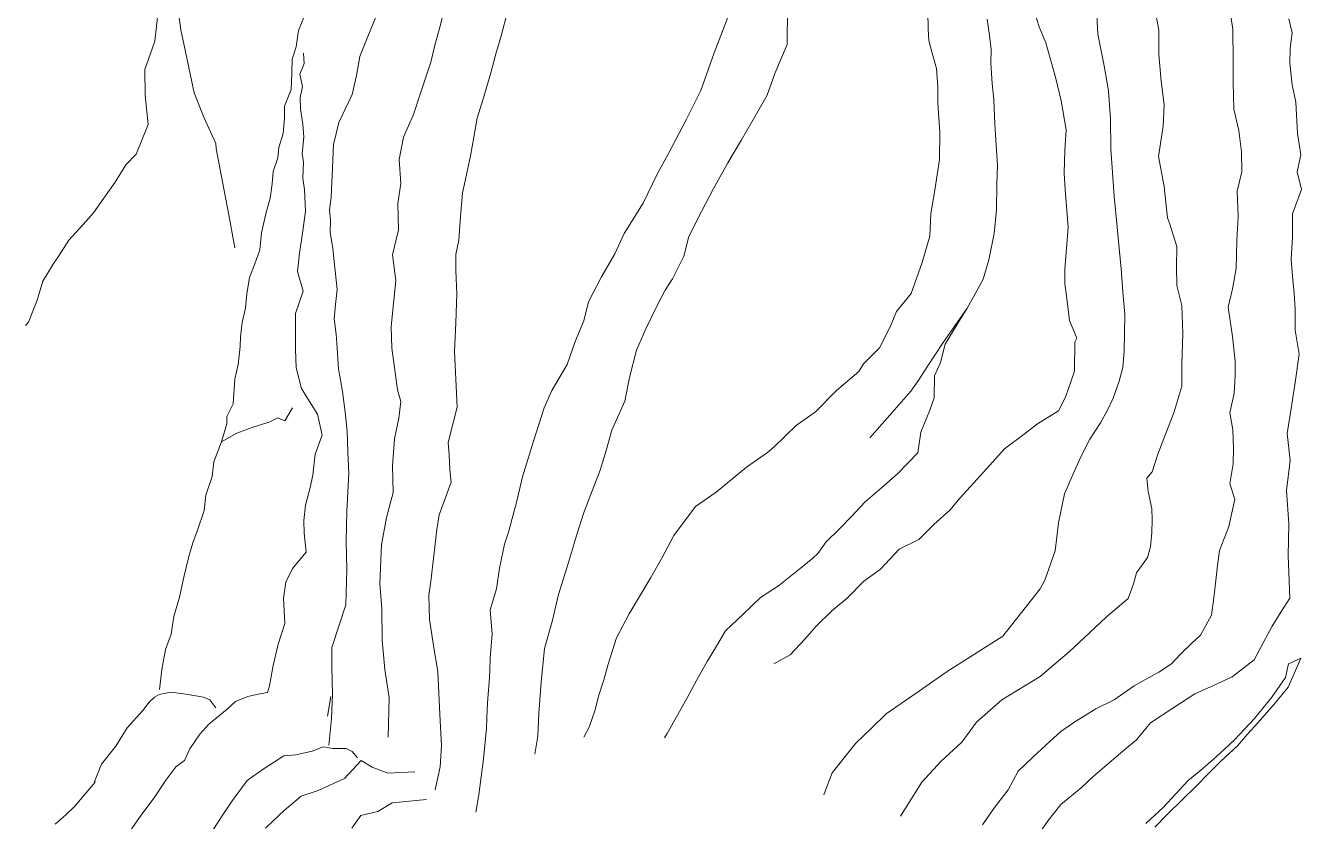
# Model space of a CAD drawing. Extents: x 683321 to 688873, y 7661944 to 7668387.
# Drawn here: x 685739.5 to 686006.1, y 7665900.1 to 7666066.5 of the extents above; entities that cross this region are included whole.
import ezdxf

# ---------------------------------------------------------------- set-up
doc = ezdxf.new("R2010")
doc.units = 0
doc.header["$MEASUREMENT"] = 0
doc.layers.add('01 CRESTA_Line', color=3, linetype='Continuous', lineweight=20)

msp = doc.modelspace()

# ---------------------------------------------------------------- linework, layer by layer
at = {"layer": '01 CRESTA_Line'}
for points in [[(685770.14, 7666097.66, 4100.59), (685770.08, 7666091.69, 4100.68), (685770.03, 7666085.72, 4100.77), (685770.42, 7666080.02, 4100.86), (685770.99, 7666072.67, 4100.71), (685772, 7666065.6, 4100.56), (685773.39, 7666059.01, 4100.51), (685774.77, 7666052.42, 4100.46), (685776.81, 7666047.29, 4100.24), (685779.27, 7666041.82, 4100.03), (685779.38, 7666040.74, 4100.04), (685780.67, 7666033.81, 4099.96), (685781.97, 7666026.89, 4099.88), (685783.26, 7666019.96, 4099.79)], [(685767.42, 7666071.3, 4100.27), (685766.57, 7666063.2, 4099.85), (685765.65, 7666060.65, 4099.77), (685764.43, 7666057.3, 4099.66), (685764.49, 7666051.94, 4099.67), (685765.12, 7666045.77, 4099.82), (685762.67, 7666039.57, 4099.91), (685760.47, 7666037.31, 4099.95), (685758.29, 7666033.74, 4100), (685755.92, 7666030.39, 4100.07), (685753.72, 7666027.29, 4100.14), (685752.19, 7666025.55, 4100.22), (685748.6, 7666021.6, 4100.45), (685746.49, 7666018.3, 4100.65), (685745.34, 7666016.59, 4100.77), (685743.15, 7666013, 4101.06), (685741.99, 7666009.04, 4101.37), (685740.17, 7666004.43, 4101.84), (685739.53, 7666003.75, 4101.91)], [(685906.32, 7665905.61, 4010.25), (685906.6, 7665906.37, 4010.26), (685908.02, 7665910.24, 4010.33), (685912.95, 7665916.46, 4010.4), (685916.15, 7665919.51, 4010.37), (685919.35, 7665922.56, 4010.37), (685925.6, 7665926.91, 4010.31), (685931.85, 7665931.25, 4010.31), (685937.77, 7665935.03, 4010.24), (685943.69, 7665938.8, 4010.29), (685947.59, 7665943.74, 4010.23), (685951.5, 7665948.67, 4010.17), (685952.47, 7665950.52, 4010.95), (685954.63, 7665956.66, 4010.7), (685955.34, 7665962.5, 4010.55), (685956.56, 7665968.59, 4010.4), (685958.15, 7665972.23, 4010.58), (685960.03, 7665976.45, 4010.79), (685961.86, 7665979.97, 4010.85), (685964.06, 7665983.39, 4010.92), (685965.58, 7665986.04, 4010.74), (685966.71, 7665988.55, 4010.58), (685967.96, 7665992.1, 4010.48), (685968.76, 7665994.95, 4010.4), (685969.02, 7665998.41, 4010.26), (685969.16, 7666006.07, 4010.3), (685968.78, 7666010.82, 4010.32), (685968.4, 7666015.57, 4010.26), (685967.99, 7666019.95, 4010.23), (685967.57, 7666024.34, 4010.34), (685966.91, 7666030.81, 4010.46), (685966.27, 7666040.72, 4010.29), (685966.16, 7666046.91, 4010.21), (685965.74, 7666052.81, 4010.11), (685964.85, 7666058.02, 4010.11), (685963.56, 7666064.67, 4010.12), (685963.18, 7666071.38, 4010.03)], [(685922.31, 7665901.16, 3999.97), (685923.81, 7665903.63, 3999.98), (685926.79, 7665908.25, 3999.97), (685930.77, 7665912.69, 3999.96), (685935.11, 7665916.62, 3999.89), (685938.17, 7665920.8, 3999.9), (685943.47, 7665925.52, 3999.92), (685951.5, 7665930.38, 3999.88), (685957.6, 7665935.57, 3999.85), (685961.7, 7665939.45, 3999.91), (685965.33, 7665942.88, 3999.98), (685969.87, 7665946.7, 4000.05), (685970.97, 7665949.76, 4000.03), (685971.62, 7665952.08, 3999.98), (685973.9, 7665955.26, 3999.96), (685974.56, 7665957.51, 3999.93), (685974.79, 7665960.5, 3999.86), (685974.87, 7665963.14, 3999.81), (685974.78, 7665965.51, 3999.77), (685974.08, 7665969.05, 3999.7), (685973.8, 7665971.82, 3999.67), (685974.89, 7665973.18, 3999.68), (685976.04, 7665976.88, 3999.66), (685977.67, 7665981.07, 3999.61), (685979.42, 7665985.48, 3999.61), (685981.09, 7665991.08, 3999.59), (685981.09, 7665995.7, 3999.61), (685981.28, 7666002.1, 3999.66), (685981.05, 7666007.95, 3999.78), (685980.03, 7666012.11, 3999.79), (685979.97, 7666015.97, 3999.89), (685980.06, 7666020.25, 3999.99), (685978.5, 7666025.15, 4000.13), (685978.07, 7666026.23, 4000.16), (685977.38, 7666032.78, 4000.33), (685976.17, 7666039.09, 4000.82), (685977.19, 7666045.44, 4000.37), (685977.36, 7666049.86, 4000.29), (685976.77, 7666054.81, 4000.13), (685976.25, 7666060.4, 4000.23), (685976.3, 7666065.47, 4000.15), (685975.19, 7666071.46, 4000.09)], [(685939.46, 7665899.33, 3989.81), (685941.95, 7665903.02, 3989.79), (685944.78, 7665906.71, 3989.76), (685946.87, 7665910.57, 3989.66), (685949.95, 7665913.48, 3989.62), (685953.57, 7665916.87, 3989.52), (685955.81, 7665918.86, 3989.47), (685958.75, 7665920.91, 3989.4), (685963.14, 7665923.58, 3989.48), (685966.96, 7665925.51, 3989.58), (685971.09, 7665928.42, 3989.74), (685973.47, 7665929.77, 3989.82), (685976.26, 7665931.29, 3990.02), (685978.9, 7665933, 3990.32), (685980.88, 7665935.08, 3990.41), (685983.1, 7665937.26, 3990.3), (685984.97, 7665939.03, 3990.32), (685987.29, 7665943.19, 3990.23), (685987.77, 7665946.83, 3990.21), (685988.17, 7665950.44, 3990.18), (685988.51, 7665953.55, 3990.16), (685988.94, 7665956.75, 3990.15), (685990.88, 7665961.7, 3990.05), (685992.14, 7665967.44, 3990.03), (685991.11, 7665970.64, 3990.03), (685991.83, 7665974.81, 3990.05), (685991.87, 7665978.14, 3990.01), (685991.74, 7665981.92, 3990), (685991.13, 7665985.59, 3989.96), (685992.02, 7665989.52, 3989.94), (685992.22, 7665993.2, 3989.94), (685992.25, 7665996.32, 3989.9), (685991.66, 7666001.43, 3989.88), (685990.77, 7666007.61, 3989.84), (685991.67, 7666011.4, 3989.8), (685992.4, 7666015.68, 3989.73), (685992.57, 7666021.56, 3989.75), (685992.88, 7666026.54, 3989.86), (685992.66, 7666031.86, 3989.96), (685993.61, 7666035.9, 3990.02), (685993.55, 7666040.08, 3990.05), (685993, 7666044.54, 3989.71), (685991.96, 7666048.99, 3989.6), (685991.77, 7666054.55, 3990.02), (685991.79, 7666059.14, 3990), (685991.72, 7666065.61, 3990), (685990.85, 7666071.88, 3990.1)], [(685797.84, 7666068.49, 4096.87), (685796.54, 7666065.45, 4097.45), (685796.06, 7666062.02, 4097.77), (685795.23, 7666059.47, 4098.02), (685795.15, 7666056.57, 4098.34), (685794.99, 7666053.1, 4098.44), (685793.65, 7666049.64, 4098.97), (685793.6, 7666047.18, 4099.14), (685793.33, 7666043.92, 4099.33), (685792.43, 7666041, 4099.84), (685792.23, 7666038.83, 4099.77), (685791.29, 7666035.92, 4099.98), (685791.08, 7666033.34, 4100.11), (685790.63, 7666030.39, 4100.5), (685789.71, 7666027.11, 4100.69), (685788.82, 7666023.13, 4101.18), (685788.51, 7666019.55, 4101.52), (685787.4, 7666016.62, 4101.73), (685786.34, 7666013.82, 4102.22), (685785.77, 7666010.35, 4102.36), (685785.48, 7666007.41, 4102.56), (685784.78, 7666004.37, 4102.96), (685784.44, 7666001.39, 4103.47), (685784.38, 7665999.37, 4103.52), (685783.96, 7665995.61, 4103.83), (685783.25, 7665992.56, 4103.76), (685782.88, 7665987.38, 4104.39), (685781.56, 7665984.7, 4104.62), (685781.56, 7665983.2, 4105.03), (685780.44, 7665979.44, 4105.13), (685778.9, 7665975.25, 4105.2), (685778.53, 7665972.18, 4105.14), (685777.18, 7665968.3, 4105.84), (685776.83, 7665965.08, 4106.23), (685775.37, 7665960.73, 4106.69), (685774.46, 7665958.29, 4106.49), (685773.65, 7665955.48, 4106.8), (685772.59, 7665951.15, 4107.44), (685771.68, 7665946.96, 4108.06), (685770.52, 7665942.91, 4108.08), (685769.96, 7665939.21, 4108.48), (685768.8, 7665936.02, 4108.74), (685768.02, 7665931.83, 4109.2), (685767.53, 7665927.66, 4110.04)], [(685812.77, 7666068.42, 4088.58), (685811.05, 7666064.19, 4088.82), (685809.34, 7666059.97, 4089.08), (685808.69, 7666056.03, 4089.31), (685807.75, 7666052.07, 4089.53), (685806.35, 7666049.14, 4089.85), (685804.96, 7666046.21, 4089.93), (685803.85, 7666041.59, 4090.07), (685803.56, 7666035.14, 4090.24), (685803.4, 7666030.6, 4090.37), (685803.03, 7666027.95, 4090.44), (685803.27, 7666025.7, 4090.5), (685803.17, 7666023.17, 4090.57), (685803.76, 7666019.91, 4090.67), (685803.97, 7666017.78, 4090.63), (685804.29, 7666014.53, 4090.17), (685804.61, 7666011.28, 4090.15), (685804.3, 7666008.14, 4090.1), (685803.99, 7666005.12, 4090.01), (685804.43, 7666001.95, 4090), (685804.53, 7665999.97, 4089.97), (685804.93, 7665994.72, 4089.85), (685805.77, 7665989.96, 4089.72), (685806.27, 7665985.65, 4089.72), (685806.69, 7665981.61, 4089.76), (685806.89, 7665977.24, 4089.81), (685807.09, 7665972.88, 4089.85), (685806.66, 7665964.92, 4089.91), (685806.48, 7665958.5, 4089.96), (685806.67, 7665952.71, 4090.1), (685806.47, 7665945.38, 4090.06), (685805.08, 7665941.12, 4090.01), (685803.54, 7665936.41, 4090.03), (685803.49, 7665932.3, 4090.09), (685803.64, 7665926.65, 4090.1), (685803.43, 7665921.6, 4090), (685802.86, 7665916.03, 4089.89)], [(685827.22, 7666070.52, 4080.28), (685826.05, 7666066.15, 4080.26), (685824.93, 7666062.06, 4080.15), (685824.18, 7666058.79, 4080.14), (685822.08, 7666052.55, 4080.14), (685820.56, 7666047.86, 4080.18), (685818.51, 7666043.12, 4080.25), (685817.6, 7666038.45, 4080.28), (685817.92, 7666033.46, 4080.28), (685817.27, 7666029.23, 4080.33), (685817.45, 7666023.73, 4080.3), (685816.2, 7666018.51, 4080.37), (685816.92, 7666013.19, 4080.38), (685816.4, 7666008.36, 4080.36), (685815.88, 7666003.53, 4080.35), (685816.05, 7665999, 4080.29), (685816.59, 7665994.98, 4080.26), (685817.26, 7665990.34, 4080.34), (685817.93, 7665987.86, 4080.39), (685817.5, 7665984.36, 4080.45), (685816.61, 7665980.05, 4080.55), (685816.16, 7665974.39, 4080.53), (685816.36, 7665968.84, 4080.55), (685814.95, 7665963.62, 4080.39), (685813.87, 7665957.87, 4080.44), (685813.57, 7665949.83, 4080.51), (685813.94, 7665944.6, 4080.56), (685814.03, 7665937.95, 4080.62), (685814.6, 7665931.83, 4080.42), (685815.5, 7665925.89, 4080.4), (685815.28, 7665917.72, 4080.26)], [(685825.13, 7665906.69, 4070.11), (685826.15, 7665911.48, 4069.94), (685826.4, 7665915.85, 4069.91), (685826.08, 7665922.53, 4070.02), (685825.63, 7665931.35, 4070.35), (685824.78, 7665936.83, 4070.23), (685823.94, 7665942.31, 4070.09), (685823.81, 7665947.41, 4070.16), (685824.21, 7665950.24, 4070.2), (685824.83, 7665955.66, 4070.11), (685825.46, 7665961.09, 4070.08), (685825.95, 7665964.14, 4070.09), (685828.42, 7665970.98, 4070.02), (685828.18, 7665973.55, 4070.02), (685828.02, 7665976.7, 4069.96), (685827.83, 7665979.28, 4069.91), (685829.68, 7665986.71, 4069.82), (685829.42, 7665992.51, 4069.88), (685829.16, 7665998.31, 4070.02), (685829.41, 7666004.34, 4070.1), (685829.66, 7666010.38, 4070.17), (685829.4, 7666015.23, 4070.15), (685829.41, 7666018.57, 4070.14), (685830.03, 7666021.61, 4070.15), (685830.43, 7666026.53, 4070.18), (685830.83, 7666031.44, 4070.21), (685831.65, 7666035.34, 4070.21), (685832.47, 7666039.24, 4070.18), (685833.19, 7666043.16, 4070.18), (685833.91, 7666047.07, 4070.18), (685835.4, 7666052.03, 4070.16), (685836.74, 7666056.56, 4070.19), (685837.93, 7666061.01, 4070.2), (685838.85, 7666064.02, 4070.2), (685840.26, 7666069.59, 4070.2)], [(685845.95, 7665914.12, 4049.89), (685846.57, 7665917.88, 4049.88), (685846.76, 7665922.74, 4049.87), (685847.24, 7665929.18, 4049.85), (685847.92, 7665936.21, 4049.83), (685849.55, 7665941.86, 4049.96), (685850.85, 7665947.51, 4050.1), (685852.66, 7665953.28, 4050.19), (685854.79, 7665960.3, 4050.29), (685856.08, 7665964.46, 4050.32), (685857.91, 7665969.2, 4050.32), (685859.54, 7665973.5, 4049.65), (685860.79, 7665977.62, 4049.99), (685861.99, 7665981.86, 4050.35), (685864.69, 7665987.96, 4050.32), (685865.73, 7665992.86, 4050.26), (685867.19, 7665998.59, 4050.28), (685869.08, 7666003.08, 4050.26), (685871.41, 7666007.79, 4050.32), (685873.16, 7666011.12, 4050.33), (685874.69, 7666013.49, 4050.33), (685877.03, 7666018.25, 4050.31), (685878.11, 7666022.37, 4050.34), (685880.71, 7666027.57, 4050.32), (685883.2, 7666032.29, 4050.29), (685886.21, 7666037.73, 4050.25), (685889.11, 7666042.58, 4050.24), (685892.21, 7666048, 4050.2), (685894.43, 7666051.89, 4050.14), (685896.09, 7666056.45, 4050.15), (685898.64, 7666062.51, 4050.17), (685898.68, 7666069.95, 4050.18)], [(685856.13, 7665917.66, 4040.17), (685857.25, 7665919.75, 4040.11), (685858.55, 7665923.43, 4039.98), (685859.24, 7665926.29, 4039.91), (685860.36, 7665929.69, 4039.83), (685861.24, 7665932.92, 4039.79), (685862.99, 7665938.48, 4039.76), (685865.66, 7665943.49, 4039.73), (685870.13, 7665951.06, 4039.72), (685872.43, 7665955.08, 4039.71), (685874.97, 7665959.85, 4039.7), (685879.48, 7665965.9, 4039.71), (685883.77, 7665968.88, 4039.73), (685890.12, 7665974.11, 4039.78), (685894.51, 7665977.19, 4039.77), (685895.92, 7665978.42, 4039.78), (685900.52, 7665982.82, 4039.81), (685904.54, 7665985.74, 4039.87), (685908.92, 7665990.14, 4039.91), (685913.58, 7665994.16, 4039.9), (685914.61, 7665995.76, 4039.9), (685917.95, 7665999.09, 4039.85), (685920.2, 7666003.61, 4039.8), (685921.45, 7666006.68, 4039.79), (685924.54, 7666010.45, 4039.8), (685926.86, 7666016.94, 4039.81), (685928.46, 7666022.46, 4039.87), (685928.66, 7666027.18, 4039.9), (685929.5, 7666032.06, 4039.92), (685930.46, 7666038.43, 4039.94), (685930.54, 7666044.13, 4039.95), (685930.09, 7666050.34, 4039.96), (685930.14, 7666053.65, 4039.93), (685929.85, 7666057.48, 4039.88), (685928.89, 7666060.72, 4039.88), (685928.2, 7666063.34, 4039.89), (685928.06, 7666065.76, 4039.91), (685928.01, 7666069.31, 4039.91)], [(685949.79, 7666070.81, 4018.75), (685951.3, 7666066.21, 4019.13), (685952.68, 7666062.86, 4019.31), (685954.79, 7666055.41, 4019.6), (685955.9, 7666050.73, 4019.72), (685956.92, 7666044.65, 4019.79), (685956.66, 7666040.42, 4019.79), (685956.51, 7666035.63, 4019.81), (685956.68, 7666032.19, 4019.8), (685957.32, 7666024.31, 4019.83), (685956.66, 7666015.49, 4019.8), (685956.65, 7666012.45, 4019.78), (685956.97, 7666009.99, 4019.77), (685957.64, 7666004.79, 4019.75), (685959.13, 7666001.11, 4019.74), (685958.71, 7666000.3, 4019.73), (685958.65, 7665994.18, 4019.73), (685956.79, 7665988.75, 4019.74), (685955.28, 7665985.89, 4019.74), (685950.94, 7665983.23, 4019.75), (685948.16, 7665981.05, 4019.79), (685944.06, 7665978, 4019.79), (685939.75, 7665973.15, 4020.07), (685934.77, 7665967.75, 4020.16), (685932.63, 7665965.15, 4020.11), (685929.26, 7665962.12, 4019.99), (685926.12, 7665959.04, 4019.95), (685922.01, 7665956.99, 4019.94), (685918.12, 7665952.84, 4020.04), (685914.66, 7665950.33, 4020.01), (685911.24, 7665946.82, 4019.97), (685908, 7665944.13, 4019.9), (685904.69, 7665940.91, 4019.8), (685902.31, 7665938.21, 4019.73), (685899.24, 7665934.92, 4019.66), (685895.85, 7665933.03, 4019.68)], [(685886.15, 7666067.98, 4060.2), (685883.41, 7666060.76, 4060.16), (685880.63, 7666052.87, 4060.09), (685877.62, 7666046.88, 4060.12), (685873.87, 7666039.74, 4060.08), (685871.48, 7666035.39, 4060.06), (685868.57, 7666029.32, 4060), (685864.56, 7666022.97, 4060.19), (685862.61, 7666018.72, 4059.85), (685859.84, 7666013.92, 4059.78), (685857.13, 7666008.68, 4059.73), (685856.14, 7666004.72, 4059.73), (685854.36, 7666000.42, 4059.73), (685852.7, 7665995.61, 4059.7), (685849.46, 7665990.18, 4059.62), (685847.9, 7665986.54, 4059.61), (685845.63, 7665979.58, 4059.67), (685843.36, 7665972.14, 4059.73), (685842.15, 7665967.03, 4059.76), (685840.39, 7665960.56, 4059.8), (685839.56, 7665958.07, 4059.82), (685838.56, 7665953.01, 4059.86), (685837.95, 7665948.72, 4059.94), (685836.57, 7665944.31, 4060.19), (685836.98, 7665939.22, 4060.18), (685836.61, 7665934.18, 4060.47), (685836.49, 7665931.56, 4060.48), (685836.39, 7665929.12, 4060.47), (685836.11, 7665925.86, 4060.3), (685835.95, 7665923.44, 4060.23), (685835.85, 7665919.57, 4059.96), (685835.2, 7665913.15, 4059.96), (685834.23, 7665905.64, 4060.54), (685833.62, 7665902, 4060.38)], [(685940.42, 7666067.83, 4029.62), (685940.87, 7666064.35, 4029.59), (685941.22, 7666061.49, 4029.61), (685941.21, 7666058.58, 4029.63), (685941.48, 7666054.35, 4029.64), (685941.84, 7666050.98, 4029.63), (685941.99, 7666045.82, 4029.64), (685942.28, 7666041.52, 4029.66), (685942.57, 7666037.22, 4029.68), (685942.43, 7666033.35, 4029.66), (685942.37, 7666027.91, 4029.63), (685941.89, 7666022.97, 4029.68), (685940.77, 7666017.45, 4029.69), (685939.57, 7666013.42, 4029.67), (685937.9, 7666010.41, 4029.67), (685936.23, 7666007.4, 4029.6), (685934.29, 7666004.21, 4029.1), (685931.63, 7665999.87, 4028.82), (685930.69, 7665996.05, 4027.6), (685929.41, 7665993.23, 4027.38), (685929.33, 7665988.65, 4027.47), (685928.45, 7665986.07, 4027.71), (685926.59, 7665981.47, 4028.29), (685925.96, 7665977.15, 4028.67), (685923.83, 7665974.94, 4028.96), (685921.7, 7665972.73, 4029.24), (685918.32, 7665969.82, 4029.58), (685914.93, 7665966.91, 4029.86), (685911.98, 7665963.74, 4030.06), (685909.55, 7665961.27, 4030.21), (685906.78, 7665958.5, 4030.33), (685905.07, 7665956.12, 4030.44), (685903.99, 7665955.11, 4030.49), (685900.97, 7665952.69, 4030.61), (685896.84, 7665949.3, 4030.69), (685893.07, 7665946.87, 4030.72), (685889.43, 7665943.39, 4030.74), (685885.77, 7665939.91, 4030.76), (685883.85, 7665936.71, 4030.74), (685881.9, 7665933.52, 4030.73), (685879.78, 7665929.66, 4030.71), (685877.65, 7665925.8, 4030.63), (685875.53, 7665921.94, 4030.6), (685873.56, 7665918.47, 4030.54), (685873.02, 7665917.55, 4030.52)], [(685950.92, 7665897.05, 3980.19), (685953.18, 7665900.28, 3980.12), (685955.79, 7665903.61, 3980.04), (685960.03, 7665907.08, 3979.77), (685962.47, 7665909.39, 3979.64), (685968.78, 7665914.79, 3979.61), (685971.59, 7665917.13, 3979.58), (685974.55, 7665920.66, 3979.56), (685979.18, 7665923.72, 3979.92), (685983.82, 7665926.77, 3980.05), (685987.72, 7665928.52, 3979.94), (685991.62, 7665930.27, 3979.8), (685996.18, 7665933.89, 3979.54), (685998.05, 7665937.38, 3979.75), (685999.93, 7665940.87, 3979.93), (686001.78, 7665943.79, 3979.87), (686003.63, 7665946.72, 3979.95), (686003.3, 7665955.64, 3980.1), (686003.45, 7665962.31, 3980.12), (686002.92, 7665969.23, 3980.19), (686003.7, 7665975.52, 3980.16), (686003.05, 7665981.16, 3980.07), (686003.92, 7665986.39, 3979.94), (686004.73, 7665991.83, 3979.91), (686005.56, 7665997.78, 3979.99), (686004.72, 7666002.77, 3979.97), (686004.74, 7666007.17, 3979.98), (686004.51, 7666010.53, 3979.99), (686004.22, 7666014.09, 3980.01), (686003.93, 7666017.65, 3980.03), (686004.21, 7666022.23, 3980.06), (686004.2, 7666027.12, 3980.1), (686006.07, 7666032.2, 3980.06), (686005.17, 7666035.88, 3980.1), (686005.97, 7666039.41, 3980.11), (686005.25, 7666043.93, 3980.11), (686004.92, 7666050.48, 3980.07), (686004.15, 7666054.07, 3980.08), (686003.65, 7666058.63, 3979.86), (686003.73, 7666061.75, 3980.07), (686004.1, 7666064.91, 3980.06), (686003.4, 7666067.9, 3980.04)], [(685797.57, 7666060.66, 4097.31), (685797.72, 7666058.54, 4097.27), (685796.85, 7666056.27, 4098.22), (685797.41, 7666053.7, 4099), (685796.92, 7666051.43, 4099.13), (685796.98, 7666049.07, 4099.59), (685797.47, 7666045.87, 4100.09), (685797.69, 7666043.15, 4100.5), (685797.34, 7666039.71, 4100.51), (685797.63, 7666037.93, 4100.34), (685797.44, 7666034.51, 4099.68), (685797.78, 7666032.18, 4099.92), (685798.02, 7666027.63, 4099.18), (685797.45, 7666023.57, 4099.22), (685796.75, 7666018.91, 4099.71), (685796.33, 7666015.02, 4099.92), (685797.55, 7666010.94, 4100.35), (685795.94, 7666006.23, 4100.83), (685795.94, 7665998.74, 4101.66), (685796.04, 7665994.88, 4101.77), (685797.17, 7665990.57, 4101.44), (685799.17, 7665987.34, 4099.84), (685800.51, 7665985.22, 4098.95), (685801.49, 7665980.86, 4097.79), (685800.07, 7665976.86, 4098.16), (685799.53, 7665972.45, 4098.27), (685799.01, 7665969.91, 4098.53), (685798.02, 7665966.19, 4098.93), (685797.68, 7665962.99, 4099.04), (685797.75, 7665960.31, 4099.12), (685798.17, 7665956.37, 4099.34), (685795.33, 7665952.97, 4099.62), (685793.9, 7665950.07, 4099.79), (685793.41, 7665946.76, 4099.95), (685793.7, 7665941.45, 4100.17), (685792.34, 7665937.11, 4100.33), (685791.27, 7665932.69, 4100.37), (685790.5, 7665928.4, 4100.36), (685790.09, 7665927.04, 4100.35), (685788.13, 7665926.66, 4100.36), (685785.95, 7665926.2, 4100.36), (685783.4, 7665925.17, 4100.36), (685781.65, 7665923.53, 4100.67), (685777.81, 7665920.39, 4100.98), (685775.96, 7665918.34, 4100.61), (685773.87, 7665915.22, 4100.5), (685772.77, 7665912.83, 4100.48), (685770.91, 7665911.52, 4100.4), (685768.87, 7665908.72, 4100.26), (685766.42, 7665904.99, 4100.11), (685763.81, 7665901.6, 4100.01), (685761.28, 7665897.92, 4099.83)], [(685936.23, 7666007.4, 4029.6), (685933.64, 7666003.7, 4029.5), (685931.05, 7666000, 4029.39), (685929.59, 7665997.75, 4029.37), (685927.85, 7665995.08, 4029.34), (685926.11, 7665992.41, 4029.34), (685924.48, 7665990.01, 4029.37), (685921.08, 7665986.14, 4029.48), (685918.48, 7665983.19, 4029.54), (685915.89, 7665980.25, 4029.62)], [(685795.27, 7665986.55, 4102.03), (685793.73, 7665983.79, 4102.36), (685792.21, 7665984.47, 4101.89), (685790.55, 7665983.6, 4101.94), (685786.66, 7665982.33, 4102.39), (685783.65, 7665981.26, 4103.59), (685780.44, 7665979.44, 4105.13)], [(685973.58, 7665899.63, 3974.18), (685977.27, 7665903.07, 3973.71), (685979.83, 7665905.84, 3973.4), (685982.4, 7665908.62, 3973.09), (685985.02, 7665910.81, 3972.74), (685987.64, 7665913, 3972.38), (685989.9, 7665915.12, 3972.07), (685992.15, 7665917.23, 3971.77), (685994.22, 7665919.41, 3971.49), (685996.28, 7665921.59, 3971.21), (685999.85, 7665926.05, 3970.55), (686002.74, 7665930.16, 3970.05), (686003.34, 7665933.02, 3970.05), (686005.93, 7665934.18, 3969.89), (686004.6, 7665931.16, 3970.09), (686003.28, 7665928.14, 3970.28), (686000.46, 7665924.68, 3970.7), (685996.97, 7665920.72, 3971.25), (685994.83, 7665918.31, 3971.6), (685992.7, 7665915.91, 3971.95), (685989.21, 7665912.67, 3972.43), (685986.65, 7665910.06, 3972.82), (685984.09, 7665907.45, 3973.21), (685981.09, 7665904.51, 3973.55), (685978.09, 7665901.58, 3973.89), (685975.46, 7665898.87, 3974.29)], [(685745.72, 7665899.5, 4109.28), (685747.96, 7665901.42, 4109.25), (685749.82, 7665903.24, 4109.22), (685754.05, 7665908.25, 4109.15), (685753.91, 7665908.45, 4109.15), (685755.38, 7665912.06, 4109.11), (685758.4, 7665915.83, 4109.13), (685760.79, 7665919.65, 4108.64), (685764.02, 7665923.3, 4109.29), (685765.35, 7665925, 4109.84), (685766.45, 7665926.04, 4109.98), (685767.46, 7665926.62, 4110.12), (685769.86, 7665927.12, 4108.97), (685773.08, 7665926.68, 4106.63), (685776.74, 7665926.06, 4104.44), (685778, 7665925.51, 4103.56), (685779.29, 7665923.79, 4103)], [(685802.63, 7665922.05, 4091.23), (685803.32, 7665926.22, 4091.76)], [(685808.91, 7665913.37, 4084.8), (685807.76, 7665914.67, 4085.72), (685806.53, 7665915.34, 4086.44), (685803.72, 7665915.31, 4088.55), (685803.34, 7665915.38, 4089.21), (685801.69, 7665915.69, 4090.88), (685799.39, 7665914.78, 4091.04), (685796.03, 7665914.01, 4090.82), (685793.51, 7665913.82, 4090.68), (685789.38, 7665911.15, 4090.38), (685785.85, 7665908.64, 4090.14), (685782.55, 7665904.16, 4090.04), (685780.61, 7665901.22, 4090.03), (685778.67, 7665898.28, 4089.98)], [(685820.86, 7665910.43, 4073.94), (685815.25, 7665910.19, 4078.25), (685811.91, 7665911.41, 4081.91), (685809.65, 7665912.84, 4084), (685806.19, 7665909.04, 4081.08), (685800.69, 7665906.55, 4080.63), (685797.1, 7665905.34, 4080.46), (685793.56, 7665902.36, 4080.15), (685791.27, 7665900.21, 4080.09), (685789.64, 7665898.7, 4080.05)], [(685823.31, 7665904.63, 4071.09), (685816.12, 7665903.99, 4071.24), (685813.12, 7665902.12, 4070.72), (685809.55, 7665901.32, 4070.53), (685807.68, 7665898.69, 4070.33)]]:
    msp.add_polyline3d(points, dxfattribs=at)

doc.saveas('drawing.dxf')
